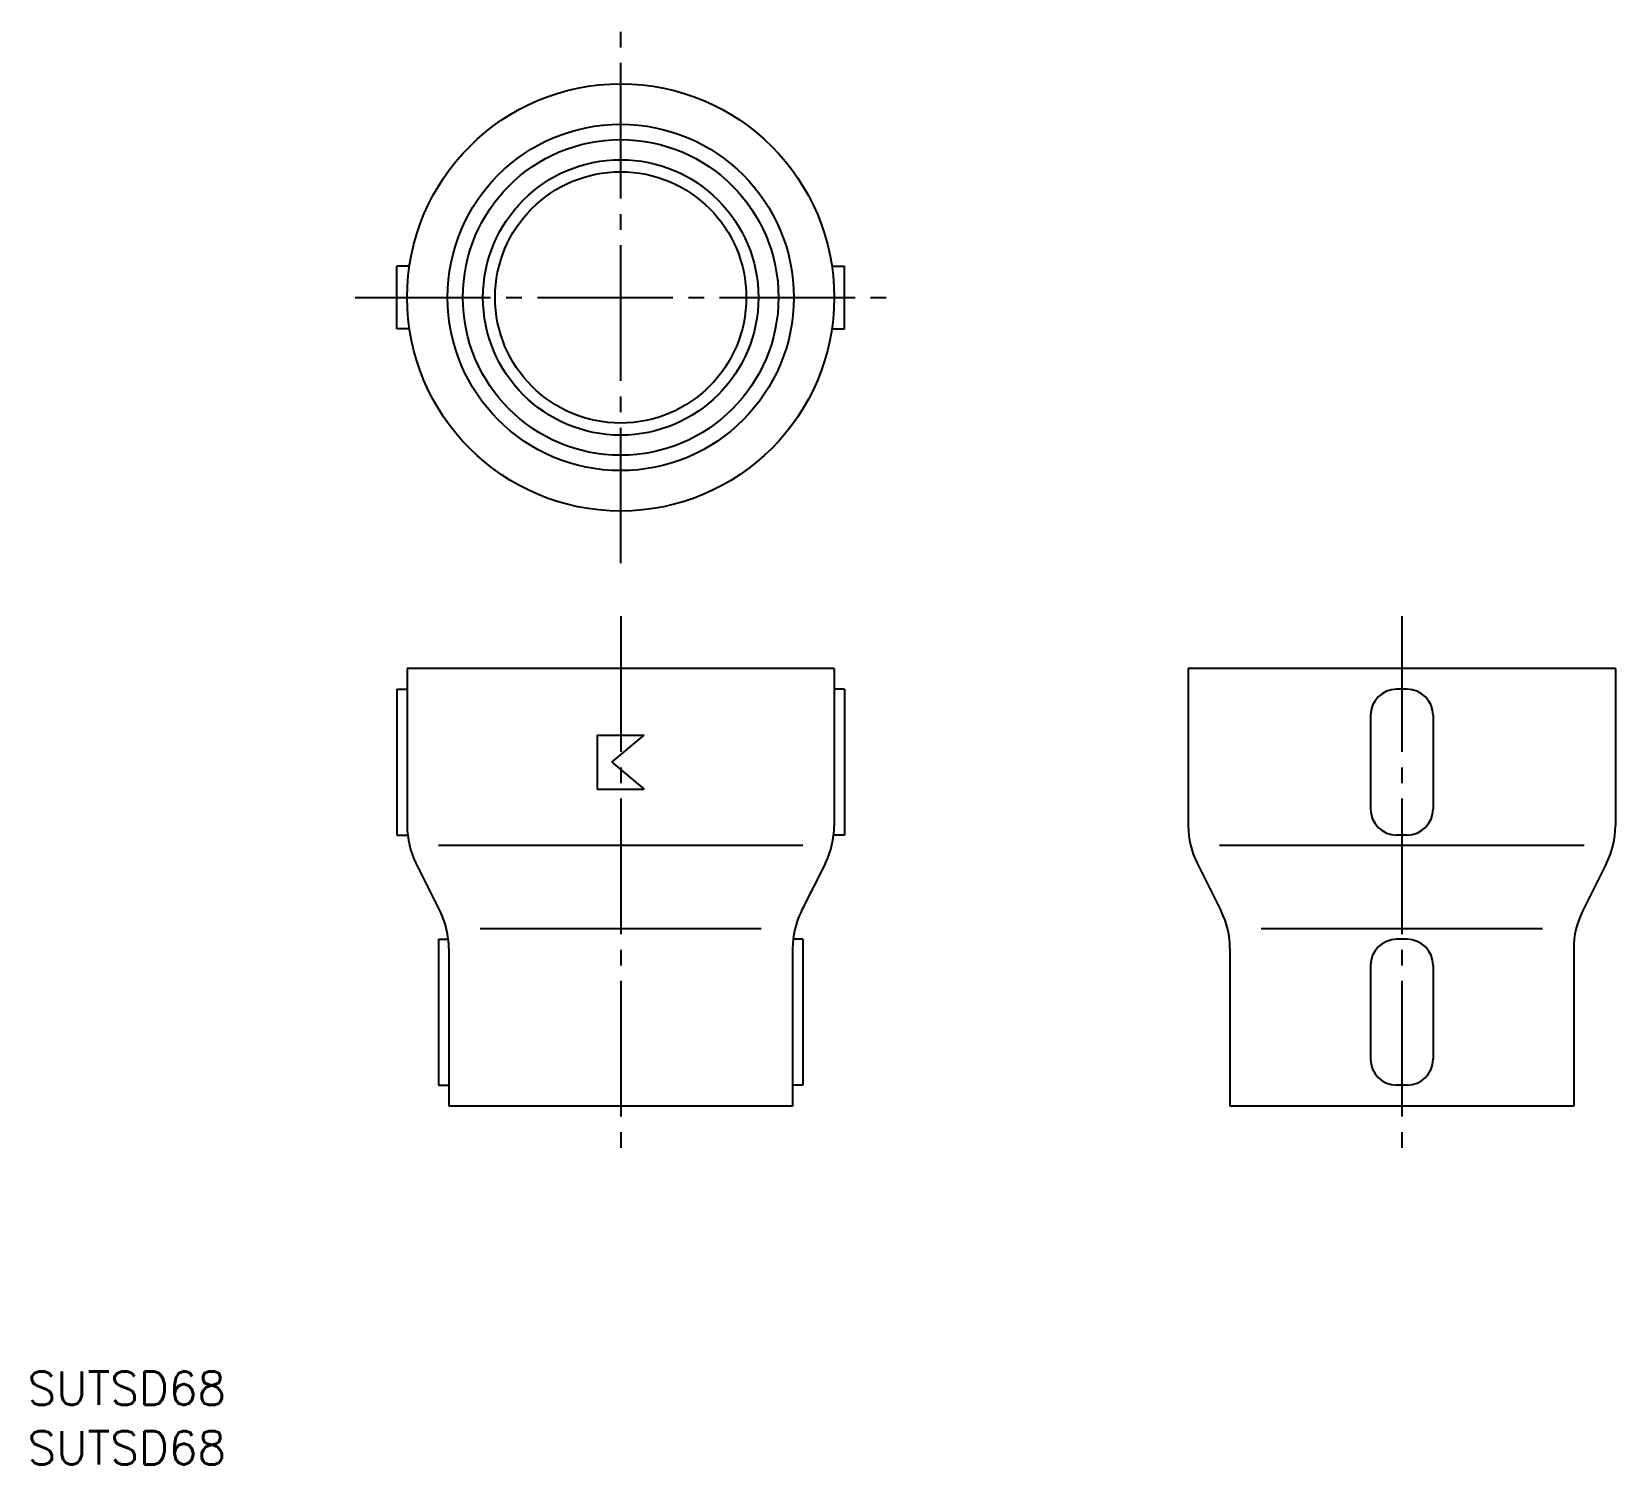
# Model space of a CAD drawing. Extents: x 22 to 174, y 124 to 262.
import ezdxf

# ---------------------------------------------------------------- set-up
doc = ezdxf.new("R2010")
doc.units = 0
doc.linetypes.add('CENTER', pattern=[17.5, 13, -1.5, 1.5, -1.5])
doc.layers.get('0').update_dxf_attribs({"linetype": 'CONTINUOUS'})
doc.layers.add('CENTER', color=1, linetype='CENTER')
doc.styles.get("Standard").update_dxf_attribs({"font": 'txt.shx', "bigfont": '@extfont2.shx'})

msp = doc.modelspace()

# ---------------------------------------------------------------- linework, layer by layer
at = {"color": 7, "linetype": 'CONTINUOUS'}
for p, q in [((58.26, 239.19), (57.04, 239.19)), ((57.04, 233.19), (57.04, 239.19)), ((98.82, 239.19), (100.04, 239.19)), ((100.04, 233.19), (100.04, 239.19)), ((58.26, 233.19), (57.04, 233.19)), ((98.82, 233.19), (100.04, 233.19)), ((99.04, 200.59), (58.04, 200.59)), ((58.04, 200.59), (58.04, 185.48)), ((99.04, 200.59), (99.04, 185.48)), ((174.04, 200.59), (133.04, 200.59)), ((133.04, 200.59), (133.04, 185.48)), ((174.04, 200.59), (174.04, 185.48)), ((57.04, 198.59), (58.04, 198.59)), ((57.04, 198.59), (57.04, 184.59)), ((100.04, 198.59), (99.04, 198.59)), ((100.04, 198.59), (100.04, 184.59)), ((154.04, 198.59), (153.04, 198.59)), ((150.54, 196.09), (150.54, 187.09)), ((156.54, 196.09), (156.54, 187.09)), ((76.29, 194.17), (76.29, 189)), ((76.29, 194.17), (80.79, 194.17)), ((77.7, 191.59), (80.79, 194.17)), ((77.7, 191.59), (80.79, 189)), ((76.29, 189), (80.79, 189)), ((57.04, 184.59), (58.09, 184.59)), ((100.04, 184.59), (98.99, 184.59)), ((154.04, 184.59), (153.04, 184.59)), ((96.04, 183.59), (61.04, 183.59)), ((171.04, 183.59), (136.04, 183.59)), ((58.88, 181.9), (61.19, 177.28)), ((98.19, 181.9), (95.88, 177.28)), ((133.88, 181.9), (136.19, 177.28)), ((173.19, 181.9), (170.88, 177.28)), ((92.04, 175.59), (65.04, 175.59)), ((167.04, 175.59), (140.04, 175.59)), ((61.04, 174.59), (62.04, 174.59)), ((61.04, 174.59), (61.04, 160.59)), ((62.04, 173.7), (62.04, 158.59)), ((96.04, 174.59), (95.04, 174.59)), ((95.04, 173.7), (95.04, 158.59)), ((96.04, 174.59), (96.04, 160.59)), ((137.04, 173.7), (137.04, 158.59)), ((154.04, 174.59), (153.04, 174.59)), ((170.04, 173.7), (170.04, 158.59)), ((150.54, 172.09), (150.54, 163.09)), ((156.54, 172.09), (156.54, 163.09)), ((61.04, 160.59), (62.04, 160.59)), ((96.04, 160.59), (95.04, 160.59)), ((154.04, 160.59), (153.04, 160.59)), ((95.04, 158.59), (62.04, 158.59)), ((170.04, 158.59), (137.04, 158.59))]:
    msp.add_line(p, q, dxfattribs=at)
for radius in [20.5, 16.62, 15.15, 13.22, 12.06]:
    msp.add_circle((78.54, 236.19), radius, dxfattribs=at)
for centre, radius, start, end in [((153.04, 196.09), 2.5, 90, 180), ((154.04, 196.09), 2.5, 360, 90), ((153.04, 187.09), 2.5, 180, 270), ((154.04, 187.09), 2.5, 270, 360), ((66.04, 185.48), 8, 180, 206.565), ((91.04, 185.48), 8, 333.435, 0), ((141.04, 185.48), 8, 180, 206.565), ((166.04, 185.48), 8, 333.435, 0), ((54.04, 173.7), 8, 360, 26.565), ((103.04, 173.7), 8, 153.4349, 180), ((129.04, 173.7), 8, 360, 26.565), ((178.04, 173.7), 8, 153.4349, 180), ((153.04, 172.09), 2.5, 90, 180), ((154.04, 172.09), 2.5, 360, 90), ((153.04, 163.09), 2.5, 180, 270), ((154.04, 163.09), 2.5, 270, 360)]:
    msp.add_arc(centre, radius, start, end, dxfattribs=at)
at = {"layer": 'CENTER', "color": 1, "linetype": 'CENTER'}
for p, q in [((78.54, 210.69), (78.54, 261.69)), ((53.04, 236.19), (104.04, 236.19)), ((78.54, 205.59), (78.54, 153.59)), ((153.54, 205.59), (153.54, 153.59))]:
    msp.add_line(p, q, dxfattribs=at)

# ---------------------------------------------------------------- texts
at = {"color": 7, "linetype": 'CONTINUOUS'}
for p in [(21.58, 129.9), (21.58, 124.2)]:
    msp.add_text('SUTSD68', height=3.2, dxfattribs=at).set_placement(p)

doc.saveas('drawing.dxf')
